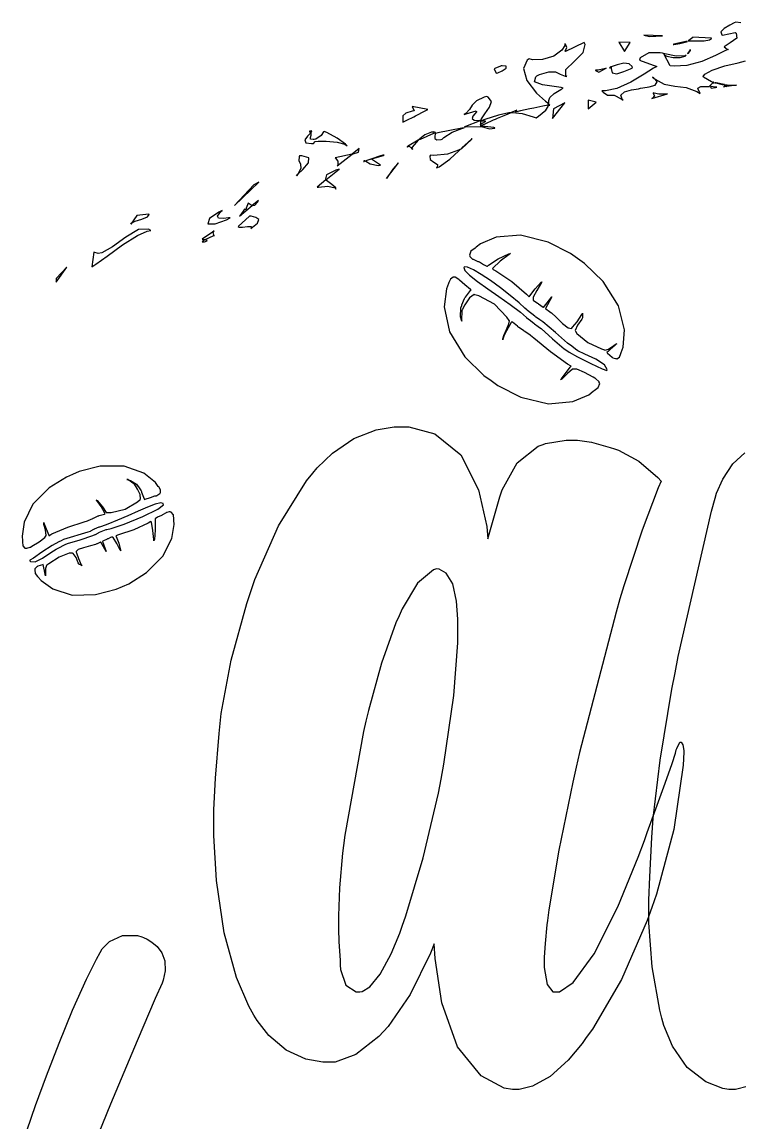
# Model space of a CAD drawing. Extents: x 85 to 277, y 22 to 328.
# Drawn here: x 196.1 to 236.6, y 248.7 to 310.8 of the extents above; entities that cross this region are included whole.
import ezdxf

# ---------------------------------------------------------------- set-up
doc = ezdxf.new("R2010")
doc.units = 0
doc.header["$MEASUREMENT"] = 0

msp = doc.modelspace()

# ---------------------------------------------------------------- linework, layer by layer
at = {"color": 32}
msp.add_lwpolyline([(236.652, 310.709), (236.361, 310.761), (236.281, 310.712), (236.031, 310.577), (235.712, 310.392), (235.531, 310.207), (235.583, 310.048), (235.62, 310.021), (236.325, 310.162), (236.378, 310.126), (236.418, 309.845), (236.039, 309.581), (235.705, 309.37), (235.875, 309.222), (235.938, 309.21), (235.755, 309.129), (235.212, 308.869), (234.443, 308.54), (233.601, 308.317), (232.888, 308.269), (232.657, 308.292), (232.304, 308.963), (232.318, 308.92), (232.482, 308.828), (232.833, 308.756), (233.237, 308.77), (233.503, 308.843), (233.575, 308.893), (233.513, 308.849), (233.01, 308.84), (232.366, 308.971), (232.234, 308.997), (232.102, 309.025), (231.461, 309.029), (230.981, 308.734), (230.929, 308.61), (231.915, 308.258), (231.734, 308.16), (231.207, 307.829), (230.456, 307.371), (229.658, 307.013), (229.022, 306.875), (228.812, 306.881), (228.884, 306.813), (229.132, 306.64), (229.292, 306.644), (229.511, 306.634), (229.894, 306.434), (230.011, 306.352), (229.961, 306.406), (229.887, 306.636), (230.081, 306.82), (230.487, 306.939), (230.871, 307.003), (230.999, 307.023), (231.118, 307.042), (231.474, 307.103), (231.823, 307.209), (231.925, 307.381), (231.743, 307.604), (231.669, 307.658), (231.81, 307.533), (232.325, 307.257), (232.93, 307.147), (233.573, 307.063), (234.173, 306.848), (234.351, 306.74), (234.337, 306.786), (234.269, 306.911), (234.231, 307.041), (234.385, 307.118), (234.756, 307.133), (234.88, 307.129), (234.888, 307.147), (235.073, 307.332), (235.09, 307.34), (235.108, 307.34), (235.149, 307.34), (235.162, 307.34), (235.144, 307.34), (235.099, 307.367), (235.09, 307.376), (235.09, 307.376), (235.063, 307.38), (235.056, 307.376), (234.994, 307.394), (234.553, 307.658), (234.527, 307.692), (234.611, 307.812), (235.027, 308.055), (235.752, 308.289), (236.491, 308.463), (236.91, 308.576)], dxfattribs=at)
for points in [[(231.176, 310.021), (231.492, 309.951), (232.234, 309.985), (231.176, 310.021)], [(234.986, 309.845), (233.928, 309.915), (233.936, 309.889), (233.714, 309.713), (233.679, 309.703), (233.798, 309.703), (234.156, 309.702), (234.583, 309.709), (234.885, 309.748), (234.988, 309.827), (234.986, 309.845)], [(226.73, 309.527), (226.73, 309.437), (226.559, 309.167), (226.107, 308.84), (225.465, 308.645), (224.897, 308.638), (224.719, 308.681), (224.601, 308.602), (224.398, 308.14), (224.591, 307.455), (225.121, 306.755), (225.626, 306.301), (225.814, 306.175), (225.814, 306.215), (225.815, 306.334), (225.888, 306.507), (226.125, 306.728), (226.496, 306.957), (226.624, 307.023), (226.526, 307.067), (226.129, 307.123), (225.473, 307.217), (225.021, 307.391), (225.083, 307.679), (225.142, 307.728), (225.305, 307.801), (225.823, 307.961), (226.201, 307.949), (226.471, 307.818), (226.742, 307.709), (226.836, 307.692), (226.781, 307.733), (226.781, 308.076), (227.25, 308.526), (227.758, 309.038), (227.878, 309.498), (227.824, 309.598), (226.766, 309.104), (226.748, 309.122), (226.84, 309.316), (226.767, 309.52), (226.73, 309.527)], [(229.765, 309.633), (230.081, 309.104), (230.4, 309.598), (229.765, 309.633)], [(233.645, 309.669), (233.557, 309.66), (232.877, 309.52), (232.833, 309.492), (232.877, 309.502), (233.212, 309.554), (233.583, 309.643), (233.645, 309.669)], [(233.645, 308.963), (233.662, 308.981), (233.785, 309.153), (233.785, 309.21), (233.785, 309.149), (233.662, 308.981), (233.645, 308.963)], [(223.132, 308.292), (223.104, 308.266), (222.77, 308.143), (222.743, 308.115), (222.849, 307.869), (222.939, 307.899), (223.201, 308.015), (223.413, 308.161), (223.415, 308.266), (223.201, 308.296), (223.132, 308.292)], [(229.059, 308.151), (229.015, 308.135), (228.597, 308.045), (228.46, 308.045), (228.46, 308.019), (228.638, 307.94), (228.979, 308.117), (229.059, 308.151)], [(230.54, 308.187), (230.521, 308.251), (230.361, 308.41), (230.059, 308.438), (229.672, 308.342), (229.344, 308.226), (229.235, 308.187), (229.261, 308.187), (229.321, 308.222), (229.342, 308.222), (229.329, 308.143), (229.39, 307.89), (229.649, 307.835), (230.055, 307.965), (230.419, 308.131), (230.54, 308.187)], [(235.197, 307.34), (235.241, 307.332), (235.604, 307.233), (235.726, 307.233), (235.708, 307.243), (235.267, 307.332), (235.197, 307.34)], [(231.635, 306.458), (232.517, 306.704), (232.41, 306.688), (232.03, 306.688), (231.757, 306.758), (231.705, 306.776), (231.705, 306.731), (231.775, 306.591), (231.673, 306.463), (231.635, 306.458)], [(235.303, 307.093), (235.215, 307.093), (234.976, 307.121), (234.95, 307.129), (234.943, 307.11), (234.98, 307.032), (235.224, 307.07), (235.303, 307.093)], [(235.832, 307.163), (235.791, 307.157), (235.672, 307.111), (235.822, 307.147), (235.832, 307.163)], [(236.397, 307.199), (236.335, 307.191), (235.877, 307.199), (235.726, 307.199), (235.742, 307.191), (235.832, 307.129), (235.832, 307.129), (235.867, 307.139), (236.263, 307.199), (236.397, 307.199)], [(217.594, 305.117), (217.594, 305.117), (217.814, 305.227), (218.211, 305.425), (218.299, 305.47), (218.387, 305.514), (218.784, 305.712), (219.005, 305.822), (219.005, 305.822), (218.123, 305.999), (218.229, 305.752), (218.111, 305.734), (217.762, 305.63), (217.592, 305.475), (217.583, 305.302), (217.599, 305.162), (217.594, 305.117)], [(222.003, 305.189), (222.03, 305.296), (222.21, 305.592), (222.479, 305.956), (222.588, 306.28), (222.402, 306.524), (222.32, 306.564), (222.171, 306.517), (221.744, 306.316), (221.5, 306.08), (221.347, 305.831), (221.134, 305.601), (221.051, 305.542), (221.17, 305.586), (221.531, 305.705), (221.735, 305.745), (221.746, 305.691), (221.653, 305.581), (221.543, 305.445), (221.5, 305.318), (221.613, 305.233), (221.879, 305.216), (221.967, 305.223), (221.888, 305.179), (221.121, 304.862), (221.051, 304.836), (221.13, 304.846), (221.958, 304.88), (222.038, 304.87), (222.028, 304.87), (222.003, 304.898), (222.003, 304.906), (221.99, 304.91), (221.967, 304.976), (221.967, 304.976), (221.967, 304.976), (222.003, 305.004), (222.003, 305.012), (221.994, 305.022), (221.994, 305.171), (222.003, 305.189), (222.061, 305.193), (222.24, 305.186), (222.236, 305.136), (222.107, 305.06), (221.999, 305.001), (221.967, 304.976), (221.967, 304.96), (221.967, 304.92), (221.967, 304.906), (221.967, 304.906), (222.232, 305.022), (222.709, 305.241), (222.815, 305.293), (222.92, 305.337), (223.397, 305.536), (223.661, 305.646), (223.661, 305.646), (223.563, 305.638), (222.99, 305.511), (222.206, 305.259), (222.003, 305.189)], [(224.014, 305.788), (223.661, 305.646), (223.775, 305.656), (224.318, 305.599), (224.948, 305.419), (225.108, 305.365), (225.249, 305.453), (225.654, 305.798), (225.778, 306.003), (225.778, 306.071), (225.778, 306.071), (225.49, 306.01), (224.975, 305.912), (224.86, 305.894), (224.746, 305.868), (224.23, 305.749), (223.944, 305.682), (223.944, 305.682), (224.014, 305.788)], [(225.884, 306.071), (225.874, 306.08), (225.786, 306.132), (225.778, 306.141), (225.778, 306.124), (225.778, 306.071), (225.778, 306.071), (225.884, 306.071)], [(226.095, 305.858), (226.024, 305.329), (226.73, 306.211), (226.095, 305.858)], [(228.035, 306.352), (228.035, 305.858), (228.494, 306.247), (228.035, 306.352)], [(219.817, 304.165), (219.895, 304.245), (220.366, 304.549), (220.927, 304.765), (221.051, 304.8), (220.909, 304.783), (219.56, 304.519), (219.428, 304.483), (219.42, 304.446), (219.393, 304.334), (219.396, 304.192), (219.512, 304.117), (219.744, 304.143), (219.817, 304.165)], [(222.779, 304.8), (222.717, 304.81), (222.207, 304.87), (222.038, 304.87), (222.09, 304.844), (222.475, 304.744), (222.771, 304.77), (222.779, 304.8)], [(213.148, 304.588), (213.12, 304.562), (212.984, 304.359), (212.689, 304.157), (212.585, 304.13), (212.536, 304.13), (212.392, 304.166), (212.376, 304.258), (212.419, 304.384), (212.423, 304.493), (212.408, 304.517), (212.36, 304.47), (212.215, 304.326), (212.068, 304.112), (212.124, 303.953), (212.444, 303.91), (212.549, 303.918), (212.655, 304.024), (212.808, 304.045), (213.277, 304.046), (213.884, 303.98), (214.325, 303.875), (214.453, 303.778), (214.453, 303.778), (214.355, 303.866), (213.88, 304.222), (213.297, 304.527), (213.148, 304.588)], [(212.302, 304.588), (212.319, 304.58), (212.385, 304.517), (212.408, 304.517), (212.423, 304.541), (212.46, 304.619), (212.339, 304.602), (212.302, 304.588)], [(218.087, 303.671), (218.131, 303.707), (218.474, 304.096), (218.51, 304.13), (218.456, 304.104), (217.955, 303.804), (217.91, 303.778), (217.927, 303.769), (218.069, 303.681), (218.087, 303.671)], [(219.322, 304.553), (219.215, 304.545), (218.823, 304.409), (218.554, 304.184), (218.51, 304.13), (218.58, 304.166), (219.34, 304.491), (219.428, 304.517), (219.428, 304.527), (219.337, 304.564), (219.322, 304.553)], [(221.508, 304.201), (221.455, 304.166), (220.927, 303.663), (220.875, 303.601), (220.927, 303.637), (221.455, 304.14), (221.508, 304.201)], [(215.124, 303.635), (214.735, 303.319), (215.088, 303.425), (215.124, 303.635)], [(217.84, 303.706), (217.848, 303.716), (217.91, 303.762), (217.91, 303.778), (217.892, 303.778), (217.835, 303.716), (217.84, 303.706)], [(218.087, 303.671), (218.053, 303.635), (218.075, 303.625), (218.148, 303.601), (218.102, 303.656), (218.087, 303.671)], [(219.145, 303.248), (219.118, 303.203), (219.14, 303.004), (219.348, 302.855), (219.542, 302.727), (219.525, 302.572), (219.498, 302.543), (219.639, 302.605), (220.248, 303.02), (220.751, 303.505), (220.839, 303.601), (220.733, 303.531), (220.111, 303.306), (219.33, 303.24), (219.145, 303.248)], [(211.596, 302.084), (211.678, 302.182), (211.951, 302.455), (212.266, 302.821), (212.291, 303.101), (211.902, 303.213), (211.773, 303.213), (211.741, 303.16), (211.725, 302.957), (211.817, 302.755), (211.842, 302.499), (211.672, 302.175), (211.596, 302.084)], [(214.735, 303.319), (213.783, 303.106), (213.8, 303.08), (213.928, 302.918), (213.925, 302.693), (213.89, 302.647), (214.735, 303.319)], [(215.371, 302.896), (215.387, 302.896), (215.441, 302.93), (215.441, 302.93), (215.437, 302.934), (215.371, 302.905), (215.371, 302.896)], [(215.477, 302.93), (215.503, 302.913), (215.74, 302.767), (216.191, 302.675), (216.323, 302.683), (215.83, 303.036), (215.794, 303.028), (215.503, 302.94), (215.477, 302.93)], [(215.794, 303.036), (215.89, 303.064), (216.508, 303.24), (216.535, 303.248), (216.472, 303.248), (216.283, 303.196), (215.899, 303.072), (215.794, 303.036)], [(213.254, 301.872), (213.996, 302.471), (213.812, 302.413), (213.293, 302.146), (213.227, 301.916), (213.254, 301.872)], [(217.029, 302.471), (216.676, 301.942), (217.347, 302.824), (217.029, 302.471)], [(209.197, 301.589), (208.103, 300.426), (209.48, 301.731), (209.197, 301.589)], [(213.819, 301.342), (213.819, 301.409), (213.589, 301.607), (213.289, 301.827), (213.254, 301.872), (212.761, 301.449), (212.839, 301.458), (213.355, 301.502), (213.783, 301.405), (213.819, 301.342)], [(208.385, 299.825), (209.091, 300.426), (209.047, 300.444), (208.875, 300.541), (208.749, 300.272), (208.738, 300.178), (208.738, 300.188), (208.667, 300.215), (208.456, 299.905), (208.385, 299.825)], [(209.444, 300.707), (209.091, 300.426), (209.117, 300.418), (209.254, 300.434), (209.411, 300.633), (209.444, 300.707)], [(203.27, 299.931), (202.601, 299.861), (202.248, 299.368), (202.288, 299.424), (202.502, 299.526), (202.878, 299.65), (203.194, 299.774), (203.281, 299.911), (203.27, 299.931)], [(207.856, 299.721), (207.764, 299.715), (207.487, 299.688), (207.203, 299.694), (207.132, 299.82), (207.322, 300.073), (207.397, 300.144), (207.21, 300.048), (206.695, 299.677), (206.595, 299.39), (207.01, 299.375), (207.657, 299.613), (207.856, 299.721)], [(208.951, 299.825), (208.315, 299.226), (208.369, 299.204), (208.559, 299.2), (208.839, 299.227), (209.035, 299.227), (209.035, 299.138), (209.021, 299.12), (209.121, 299.187), (209.401, 299.424), (209.474, 299.62), (209.303, 299.741), (209.039, 299.809), (208.951, 299.825)], [(203.376, 299.015), (203.241, 299.091), (202.694, 299.055), (201.973, 298.64), (201.213, 298.088), (200.623, 297.757), (200.414, 297.708), (200.165, 297.78), (200.061, 296.969), (200.277, 297.109), (200.91, 297.562), (201.783, 298.191), (202.624, 298.72), (203.181, 298.978), (203.376, 299.015)], [(206.974, 298.733), (206.943, 298.754), (206.899, 298.894), (206.953, 298.985), (206.841, 298.897), (206.413, 298.61), (206.269, 298.52), (206.303, 298.52), (206.401, 298.496), (206.411, 298.486), (206.445, 298.504), (206.903, 298.706), (206.974, 298.733)], [(229.905, 292.136), (230.008, 292.435), (230.084, 293.415), (229.755, 294.768), (228.883, 296.129), (227.828, 297.148), (227.435, 297.428), (227.052, 297.703), (225.778, 298.355), (224.234, 298.737), (222.862, 298.624), (221.967, 298.252), (221.721, 298.061), (221.667, 298.017), (221.424, 297.842), (221.345, 297.622), (221.368, 297.568), (221.376, 297.542), (221.526, 297.401), (221.544, 297.392), (221.561, 297.384), (221.826, 297.269), (221.861, 297.251), (221.905, 297.233), (222.134, 297.089), (222.329, 296.995), (222.356, 297.003), (222.417, 297.047), (222.968, 297.41), (223.573, 297.7), (223.661, 297.708), (223.589, 297.656), (223.082, 297.283), (222.665, 296.889), (222.639, 296.827), (222.831, 296.73), (223.731, 296.131), (224.56, 295.425), (224.719, 295.275), (224.746, 295.329), (225.058, 295.725), (225.389, 296.087), (225.425, 296.121), (225.407, 296.069), (225.151, 295.628), (224.932, 295.258), (224.932, 295.135), (224.932, 295.073), (225.187, 294.914), (225.213, 294.886), (225.239, 294.87), (225.504, 294.694), (225.531, 294.676), (225.99, 295.275), (225.637, 294.605), (225.654, 294.587), (225.866, 294.447), (225.884, 294.429), (225.975, 294.36), (226.23, 294.121), (226.594, 293.771), (226.911, 293.521), (227.098, 293.488), (227.119, 293.511), (227.153, 293.555), (227.417, 293.868), (227.682, 294.269), (227.718, 294.357), (227.718, 294.357), (227.726, 294.094), (227.718, 294.076), (227.682, 294.014), (227.432, 293.679), (227.303, 293.379), (227.329, 293.335), (227.408, 293.202), (228.021, 292.701), (228.793, 292.338), (228.953, 292.276), (228.979, 292.26), (229.19, 292.322), (229.438, 292.489), (229.482, 292.523), (229.508, 292.541), (229.658, 292.629), (229.658, 292.629), (229.658, 292.629), (229.57, 292.547), (229.41, 292.41), (229.376, 292.383), (229.34, 292.348), (229.181, 292.206), (229.093, 292.136), (229.093, 292.136), (229.128, 292.101), (229.394, 291.871), (229.412, 291.853), (229.428, 291.837), (229.573, 291.783), (229.622, 291.783), (229.661, 291.776), (229.803, 291.867), (229.887, 292.083), (229.905, 292.136)], [(206.445, 298.486), (206.398, 298.467), (206.272, 298.371), (206.405, 298.366), (206.558, 298.421), (206.474, 298.482), (206.445, 298.486)], [(198.049, 296.297), (198.049, 296.087), (198.65, 296.933), (198.049, 296.297)], [(227.013, 292.559), (226.871, 292.665), (226.191, 293.265), (225.477, 293.865), (225.319, 293.97), (225.301, 293.988), (225.098, 294.13), (225.072, 294.146), (225.028, 294.182), (224.613, 294.489), (224.579, 294.533), (224.476, 294.634), (224.153, 294.921), (223.645, 295.347), (223.093, 295.778), (222.537, 296.184), (222.014, 296.534), (221.567, 296.797), (221.232, 296.94), (221.075, 296.956), (221.051, 296.933), (221.033, 296.914), (221.083, 296.758), (221.356, 296.481), (221.806, 296.128), (222.377, 295.722), (223.009, 295.282), (223.645, 294.835), (224.222, 294.401), (224.573, 294.11), (224.683, 294.004), (224.71, 293.988), (224.975, 293.785), (225.002, 293.758), (225.019, 293.741), (225.221, 293.599), (225.249, 293.581), (225.389, 293.477), (226.029, 292.899), (226.686, 292.338), (226.836, 292.24), (226.978, 292.14), (227.441, 291.881), (228.189, 291.505), (228.825, 291.215), (229.093, 291.112), (229.093, 291.112), (229.117, 291.174), (228.967, 291.444), (228.476, 291.753), (227.853, 292.041), (227.451, 292.231), (227.329, 292.312), (227.312, 292.33), (227.047, 292.542), (227.013, 292.559)], [(228.317, 289.947), (228.37, 289.991), (228.612, 290.155), (228.691, 290.384), (228.67, 290.442), (228.661, 290.47), (228.45, 290.672), (228.424, 290.689), (228.326, 290.733), (227.827, 291.002), (227.401, 291.182), (227.259, 291.182), (227.161, 291.182), (226.871, 290.949), (226.554, 290.627), (226.483, 290.583), (226.536, 290.645), (227.029, 291.298), (227.083, 291.358), (226.871, 291.465), (225.909, 292.172), (224.983, 292.947), (224.79, 293.088), (224.762, 293.106), (224.463, 293.318), (224.437, 293.335), (224.409, 293.353), (224.11, 293.565), (224.084, 293.581), (224.057, 293.609), (223.766, 293.838), (223.731, 293.864), (223.704, 293.82), (223.603, 293.656), (223.431, 293.353), (223.285, 293.051), (223.228, 292.886), (223.238, 292.842), (223.228, 292.895), (223.288, 293.087), (223.427, 293.427), (223.559, 293.75), (223.607, 293.908), (223.591, 293.934), (223.459, 294.128), (222.765, 294.856), (221.879, 295.321), (221.651, 295.381), (221.607, 295.391), (221.354, 295.205), (221.12, 294.878), (221.085, 294.816), (221.067, 294.79), (220.953, 294.561), (220.945, 294.533), (220.927, 294.481), (220.891, 293.954), (220.909, 293.9), (220.909, 293.9), (220.843, 294.142), (220.865, 294.65), (220.909, 294.782), (220.918, 294.817), (221.067, 295.17), (221.085, 295.205), (221.12, 295.249), (221.403, 295.629), (221.438, 295.664), (221.403, 295.69), (221.09, 295.946), (220.795, 296.201), (220.769, 296.227), (220.741, 296.245), (220.55, 296.369), (220.486, 296.369), (220.432, 296.369), (220.274, 296.273), (220.186, 296.07), (220.169, 296.017), (220.045, 295.713), (219.922, 294.7), (220.216, 293.295), (221.085, 291.884), (222.162, 290.834), (222.567, 290.548), (222.956, 290.274), (224.244, 289.621), (225.799, 289.243), (227.175, 289.367), (228.071, 289.753), (228.317, 289.947)], [(196.144, 281.517), (196.153, 281.464), (196.167, 281.226), (196.282, 281.094), (196.321, 281.094), (196.391, 281.094), (196.576, 281.147), (196.603, 281.164), (196.674, 281.218), (197.079, 281.452), (197.414, 281.703), (197.449, 281.763), (197.475, 281.807), (197.436, 282.126), (197.343, 282.436), (197.343, 282.539), (197.361, 282.479), (197.608, 281.861), (197.626, 281.799), (197.793, 281.905), (198.693, 282.276), (199.627, 282.575), (199.813, 282.645), (199.839, 282.655), (200.104, 282.779), (200.131, 282.787), (200.157, 282.797), (200.42, 282.92), (200.448, 282.928), (200.474, 282.937), (200.765, 283.025), (200.801, 283.034), (200.783, 283.07), (200.58, 283.449), (200.342, 283.793), (200.308, 283.81), (200.352, 283.793), (200.65, 283.431), (200.87, 283.104), (200.943, 283.104), (201.136, 283.114), (201.938, 283.29), (202.635, 283.713), (202.777, 283.846), (202.803, 283.872), (202.781, 284.124), (202.635, 284.427), (202.601, 284.479), (202.591, 284.497), (202.476, 284.675), (202.458, 284.692), (202.432, 284.728), (202.08, 284.966), (202.035, 284.974), (202.035, 284.974), (202.23, 284.918), (202.565, 284.701), (202.635, 284.621), (202.653, 284.605), (202.829, 284.339), (202.847, 284.303), (202.864, 284.259), (203.014, 283.89), (203.024, 283.846), (203.058, 283.855), (203.371, 283.964), (203.612, 284.056), (203.693, 284.056), (203.72, 284.066), (203.896, 284.181), (203.906, 284.198), (203.93, 284.233), (203.932, 284.393), (203.825, 284.551), (203.799, 284.585), (203.638, 284.805), (202.98, 285.331), (201.871, 285.729), (200.52, 285.722), (199.335, 285.418), (198.967, 285.257), (198.618, 285.108), (197.642, 284.494), (196.734, 283.573), (196.238, 282.558), (196.118, 281.773), (196.144, 281.517)], [(198.544, 281.304), (198.676, 281.358), (199.39, 281.575), (200.105, 281.809), (200.237, 281.869), (200.254, 281.879), (200.43, 281.967), (200.448, 281.976), (200.492, 281.994), (200.871, 282.144), (200.907, 282.152), (201.151, 282.215), (201.874, 282.458), (202.93, 282.876), (203.769, 283.293), (204.094, 283.545), (204.082, 283.597), (204.075, 283.62), (203.943, 283.647), (203.633, 283.573), (203.193, 283.409), (202.665, 283.184), (202.089, 282.931), (201.506, 282.676), (200.958, 282.454), (200.604, 282.327), (200.484, 282.292), (200.456, 282.284), (200.192, 282.17), (200.165, 282.152), (200.148, 282.144), (199.971, 282.055), (199.955, 282.046), (199.823, 281.994), (198.464, 281.579), (198.331, 281.517), (198.198, 281.459), (197.817, 281.243), (197.237, 280.873), (196.763, 280.545), (196.567, 280.428), (196.567, 280.388), (196.601, 280.345), (196.854, 280.334), (197.281, 280.542), (197.747, 280.85), (198.048, 281.045), (198.155, 281.094), (198.189, 281.121), (198.516, 281.288), (198.544, 281.304)], [(197.026, 279.47), (197.195, 279.271), (197.855, 278.798), (198.945, 278.453), (200.265, 278.483), (201.425, 278.787), (201.789, 278.941), (202.142, 279.097), (203.133, 279.72), (204.054, 280.64), (204.566, 281.646), (204.701, 282.426), (204.681, 282.681), (204.672, 282.735), (204.655, 282.978), (204.521, 283.133), (204.471, 283.14), (204.417, 283.14), (204.275, 283.114), (204.258, 283.104), (204.24, 283.096), (204.038, 282.973), (204.012, 282.964), (203.976, 282.946), (203.764, 282.853), (203.623, 282.75), (203.623, 282.715), (203.623, 282.567), (203.627, 282.116), (203.579, 281.579), (203.553, 281.517), (203.543, 281.588), (203.503, 282.104), (203.411, 282.567), (203.376, 282.611), (203.226, 282.514), (202.414, 282.14), (201.567, 281.853), (201.4, 281.799), (201.427, 281.765), (201.568, 281.376), (201.673, 280.988), (201.683, 280.952), (201.655, 280.988), (201.466, 281.354), (201.258, 281.703), (201.224, 281.729), (201.214, 281.739), (201.109, 281.703), (200.969, 281.632), (200.943, 281.623), (200.915, 281.614), (200.677, 281.499), (200.66, 281.481), (200.871, 280.917), (200.554, 281.446), (200.536, 281.438), (200.36, 281.35), (200.342, 281.34), (200.256, 281.303), (199.987, 281.225), (199.588, 281.125), (199.275, 281.018), (199.171, 280.905), (199.179, 280.881), (199.195, 280.837), (199.298, 280.52), (199.452, 280.168), (199.496, 280.106), (199.486, 280.115), (199.328, 280.203), (199.319, 280.212), (199.292, 280.265), (199.169, 280.578), (199.011, 280.803), (198.967, 280.811), (198.779, 280.811), (198.217, 280.596), (197.626, 280.221), (197.52, 280.142), (197.493, 280.124), (197.445, 279.951), (197.449, 279.75), (197.449, 279.683), (197.449, 279.648), (197.449, 279.54), (197.449, 279.54), (197.449, 279.54), (197.387, 279.815), (197.379, 279.859), (197.37, 279.895), (197.309, 280.176), (197.309, 280.176), (197.273, 280.168), (197.008, 280.079), (196.99, 280.07), (196.973, 280.061), (196.858, 279.947), (196.85, 279.929), (196.832, 279.877), (196.858, 279.674), (196.99, 279.506), (197.026, 279.47)]]:
    msp.add_lwpolyline(points, close=True, dxfattribs=at)
at = {"color": 7}
for points in [[(223.908, 250.578), (223.767, 250.578), (223.306, 250.658), (222.001, 251.353), (220.675, 252.982), (219.793, 255.465), (219.405, 257.962), (219.358, 258.798), (219.145, 258.261), (218.007, 255.946), (216.764, 254.142), (216.499, 253.86), (216.235, 253.569), (214.934, 252.559), (213.779, 252.13), (213.395, 252.13), (213.076, 252.13), (212.123, 252.295), (211.004, 252.791), (210.031, 253.618), (209.375, 254.47), (209.197, 254.776), (208.905, 255.276), (208.219, 256.887), (207.512, 259.416), (207.083, 262.368), (206.94, 264.903), (206.94, 265.748), (206.94, 266.346), (207.023, 268.139), (207.231, 270.643), (207.293, 271.216), (207.353, 271.781), (207.905, 274.779), (208.791, 277.989), (209.021, 278.658), (209.249, 279.338), (210.581, 282.364), (212.16, 284.896), (212.513, 285.327), (212.768, 285.631), (213.632, 286.464), (214.824, 287.281), (216.094, 287.773), (217.111, 287.937), (217.452, 287.937), (217.936, 287.937), (219.389, 287.541), (220.861, 286.355), (221.861, 284.38), (222.326, 282.319), (222.39, 281.623), (223.062, 283.986), (223.184, 284.383), (224.04, 285.918), (225.213, 286.852), (225.495, 286.949), (225.636, 286.993), (226.8, 287.197), (227.189, 287.197), (227.449, 287.197), (228.233, 287.07), (229.288, 286.782), (229.518, 286.702), (229.755, 286.624), (230.893, 285.998), (231.96, 285.089), (232.164, 284.868), (231.995, 284.507), (231.078, 282.122), (230.055, 278.977), (229.835, 278.235), (229.614, 277.486), (227.558, 269.584), (227.365, 268.746), (227.171, 267.909), (226.381, 264.082), (225.82, 260.712), (225.742, 260.103), (225.716, 259.866), (225.614, 258.807), (225.565, 258.034), (225.565, 257.774), (225.565, 257.458), (225.72, 256.505), (226.055, 256.081), (226.167, 256.081), (226.424, 256.081), (227.197, 256.617), (228.384, 258.221), (229.722, 260.889), (230.864, 263.678), (231.21, 264.619), (231.372, 265.067), (231.863, 266.407), (232.387, 267.852), (232.773, 268.96), (232.959, 269.539), (233.01, 269.735), (233.036, 269.805), (233.201, 270.158), (233.256, 270.158), (233.288, 270.158), (233.383, 270.021), (233.433, 269.7), (233.433, 269.592), (233.397, 268.87), (232.877, 265.245), (231.899, 261.585), (231.635, 260.843), (231.37, 260.103), (229.915, 256.792), (228.283, 253.992), (227.93, 253.507), (227.699, 253.173), (226.919, 252.23), (225.904, 251.316), (224.897, 250.764), (224.154, 250.578), (223.908, 250.578)], [(215.158, 256.081), (215.307, 256.103), (215.726, 256.373), (216.319, 257.087), (216.929, 258.225), (217.416, 259.389), (217.558, 259.785), (217.769, 260.376), (218.744, 263.641), (219.595, 267.291), (219.745, 268.075), (219.903, 268.923), (220.459, 272.785), (220.698, 275.762), (220.698, 276.754), (220.698, 277.092), (220.624, 278.105), (220.402, 279.083), (220.027, 279.692), (219.633, 279.918), (219.498, 279.929), (219.312, 279.885), (218.414, 279.135), (217.548, 277.68), (217.381, 277.283), (217.205, 276.886), (216.393, 274.611), (215.652, 271.948), (215.511, 271.356), (215.369, 270.766), (214.313, 264.92), (214.242, 264.337), (214.188, 263.914), (214.02, 261.951), (213.96, 260.38), (213.96, 259.857), (213.96, 259.625), (213.986, 258.927), (214.048, 257.854), (214.066, 257.598), (214.074, 257.343), (214.373, 256.457), (214.962, 256.081), (215.158, 256.081)]]:
    msp.add_lwpolyline(points, close=True, dxfattribs=at)
for points in [[(237.085, 250.762), (236.357, 250.578), (236.115, 250.578), (236.115, 250.578), (235.972, 250.578), (235.64, 250.635), (234.683, 251.008), (233.621, 251.823), (232.792, 253.019), (232.307, 254.194), (232.198, 254.599), (232.074, 255.05), (231.643, 257.506), (231.458, 259.983), (231.458, 260.809), (231.458, 261.251), (231.51, 262.577), (231.633, 264.787), (231.669, 265.325), (231.703, 265.872), (232.092, 269.143), (232.763, 273.156), (232.94, 274.072), (233.116, 274.99), (234.993, 283.194), (235.197, 283.916), (235.282, 284.193), (235.632, 284.995), (236.193, 285.848), (236.872, 286.476)], [(196.401, 248.313), (196.886, 249.681), (197.502, 251.354), (198.21, 253.194), (198.974, 255.058), (199.755, 256.808), (200.313, 257.938), (200.518, 258.304), (200.518, 258.304), (200.644, 258.512), (201.052, 258.931), (201.783, 259.257), (202.624, 259.26), (202.883, 259.185), (202.883, 259.185), (202.963, 259.157), (203.168, 259.062), (203.444, 258.891), (203.737, 258.636), (203.995, 258.286), (204.162, 257.832), (204.185, 257.266), (204.075, 256.741), (204.012, 256.576), (204.012, 256.576), (203.63, 255.71), (202.605, 253.33), (201.109, 249.76), (199.758, 246.435)]]:
    msp.add_lwpolyline(points, dxfattribs=at)

doc.saveas('drawing.dxf')
